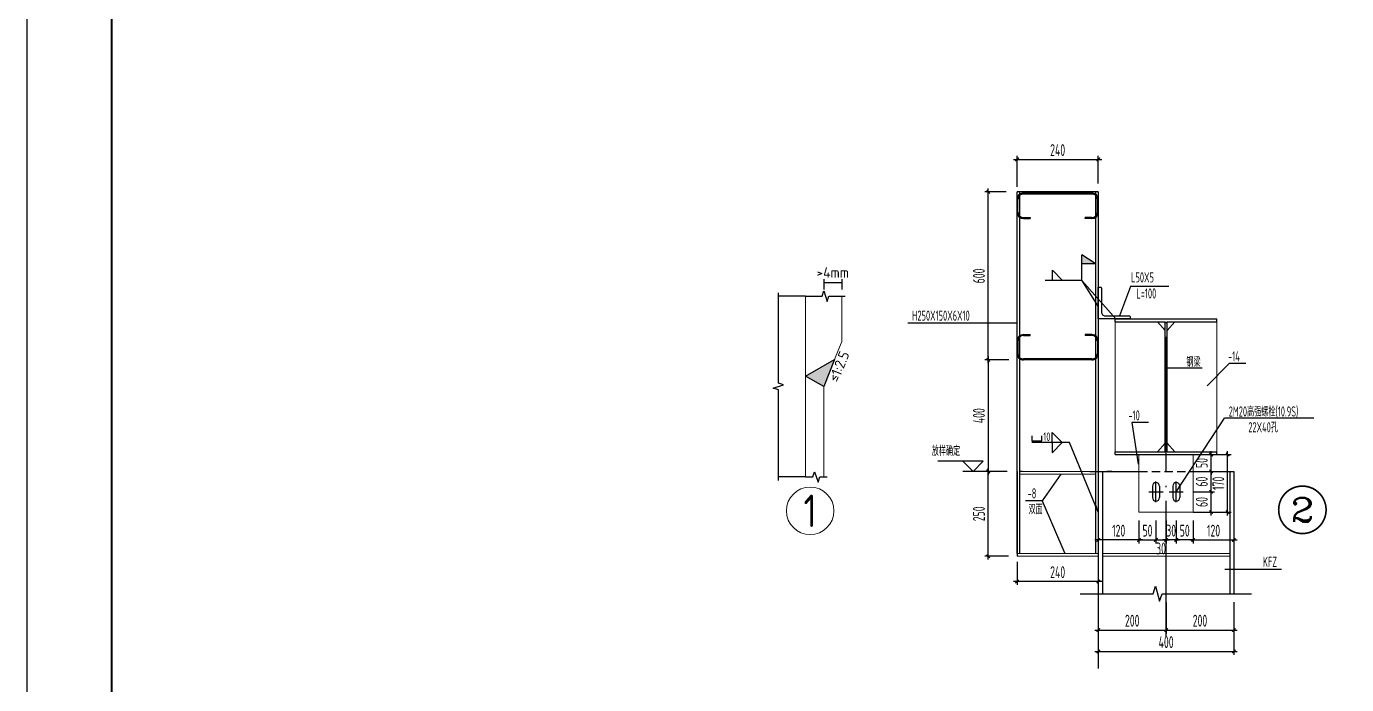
# Model space of a CAD drawing. Extents: x 447413 to 2975780, y -1432727 to 1301644.
# Drawn here: x 2617178 to 2656141, y -1034438 to -1015019 of the extents above; entities that cross this region are included whole.
import ezdxf
from ezdxf.enums import TextEntityAlignment as Align

# ---------------------------------------------------------------- set-up
doc = ezdxf.new("R2010")
doc.units = 0
doc.header["$LTSCALE"] = 1000
doc.header["$MEASUREMENT"] = 0
doc.linetypes.add('DASHED2', pattern=[0.375, 0.25, -0.125])
doc.linetypes.add('DOTE', pattern=[2.42, 2, -0.2, 0.02, -0.2])
for name, color, linetype in [('10', 7, 'Continuous'), ('ADIME', 3, 'Continuous'), ('AXIS_DIM', 3, 'Continuous'), ('BOLT', 253, 'Continuous'), ('COLU', 2, 'Continuous'), ('DIM', 3, 'Continuous'), ('DOTE', 1, 'Continuous'), ('PUB_TEXT', 7, 'Continuous'), ('STXT_HF', 7, 'Continuous'), ('STXT_HF_TEXT', 7, 'Continuous'), ('TEXT', 6, 'Continuous'), ('THIN', 7, 'Continuous'), ('tl-文字', 7, 'Continuous'), ('图框', 253, 'Continuous'), ('墙檩', 4, 'Continuous'), ('墙线__粗线', 7, 'Continuous'), ('梁', 4, 'Continuous'), ('螺栓', 15, 'Continuous'), ('钢架', 2, 'Continuous')]:
    doc.layers.add(name, color=color, linetype=linetype)
doc.layers.add('加劲肋', color=7, linetype='Continuous', lineweight=18)
doc.styles.add('COMP', font='complex', dxfattribs={"bigfont": 'hztxt'})
doc.styles.add('PkpmHz', font='Pkpmeng', dxfattribs={"width": 0.6, "bigfont": 'hztxt'})
doc.styles.get("Standard").update_dxf_attribs({"font": 'tssdeng.shx', "bigfont": 'hztxt.shx'})
doc.styles.add('TSSD_Dimension', font='sysz.shx', dxfattribs={"width": 0.7, "bigfont": 'syfs.shx'})
doc.styles.add('TSSD_Label', font='Tssdeng.shx', dxfattribs={"width": 0.7, "bigfont": 'hztxt.shx'})
doc.dimstyles.new('TSSD_100_100$0', dxfattribs={"dimtxt": 350, "dimasz": 100, "dimexe": 100, "dimexo": 100, "dimgap": 100, "dimtad": 1, "dimdec": 0, "dimzin": 0, "dimdsep": 46, "dimtxsty": 'TSSD_Dimension', "dimblk": 'ARCHTICK', "dimcen": 0, "dimdle": 100, "dimclrt": 7, "dimadec": 0, "dimazin": 0, "dimtfac": 1, "dimtdec": 0, "dimtix": 1, "dimtmove": 2, "dimatfit": 3, "dimldrblk": '_tsdbk', "dimfxl": 0, "dimtolj": 1, "dimtzin": 0, "dimarcsym": 0})
doc.dimstyles.new('TSSD_10_100', dxfattribs={"dimtxt": 350, "dimasz": 100, "dimexe": 100, "dimexo": 250, "dimgap": 100, "dimtad": 1, "dimdec": 0, "dimlfac": 0.1, "dimzin": 0, "dimdsep": 46, "dimtxsty": 'TSSD_Dimension', "dimblk": 'ARCHTICK', "dimblk1": 'ARCHTICK', "dimblk2": 'ARCHTICK', "dimcen": 0, "dimdle": 100, "dimclrt": 7, "dimadec": 0, "dimazin": 0, "dimtfac": 1, "dimtdec": 0, "dimtix": 1, "dimtmove": 2, "dimatfit": 3, "dimfxl": 0, "dimtolj": 1, "dimtzin": 0, "dimarcsym": 0})
doc.dimstyles.new('TSSD_LEADER_STYLE_200.0', dxfattribs={"dimtxt": 0.18, "dimasz": 200, "dimexe": 0.18, "dimexo": 0.0625, "dimgap": 0.09, "dimtad": 0, "dimtih": 1, "dimtoh": 1, "dimdec": 4, "dimzin": 0, "dimdsep": 46, "dimtxsty": 'Standard', "dimcen": 0.09, "dimadec": 0, "dimazin": 0, "dimtfac": 1, "dimtdec": 4, "dimtofl": 0, "dimtmove": 0, "dimatfit": 3, "dimfxl": 0, "dimtolj": 1, "dimtzin": 0, "dimarcsym": 0})

# ---------------------------------------------------------------- blocks, each defined once
blk = doc.blocks.new('A$C6B0021A6')
at = {"layer": '图框', "color": 2, "const_width": 40, "elevation": -84000}
blk.add_lwpolyline([(20, 84120), (118920, 84120), (118920, 20), (20, 20)], close=True, dxfattribs=at)
at = {"layer": '图框', "color": 153, "const_width": 58, "elevation": -84000}
blk.add_lwpolyline([(111420, 1020), (2520, 1020), (2520, 83120), (111420, 83120)], close=True, dxfattribs=at)
blk = doc.blocks.new('_ArchTick')
at = {"color": 0, "linetype": 'ByBlock', "const_width": 0.4}
blk.add_lwpolyline([(-0.5, -0.5), (0.5, 0.5)], dxfattribs=at)
blk = doc.blocks.new('*D925')
at = {"layer": 'Defpoints', "color": 0, "transparency": 16777216}
for p in [(2650814, -1031769), (2652814, -1031757), (2652814, -1032828)]:
    blk.add_point(p, dxfattribs=at)
at = {"layer": 'DIM', "color": 0, "lineweight": -2, "transparency": 16777216}
for p, q in [((2650814, -1032019), (2650814, -1032928)), ((2652814, -1032007), (2652814, -1032928)), ((2650714, -1032828), (2652914, -1032828))]:
    blk.add_line(p, q, dxfattribs=at)
at = {"layer": 'DIM', "color": 0, "lineweight": -2, "transparency": 16777216, "xscale": 100, "yscale": 100, "zscale": 100, "rotation": 180}
blk.add_blockref('_ArchTick', (2650814, -1032828), dxfattribs=at)
at = {"layer": 'DIM', "color": 0, "lineweight": -2, "transparency": 16777216, "xscale": 100, "yscale": 100, "zscale": 100}
blk.add_blockref('_ArchTick', (2652814, -1032828), dxfattribs=at)
at = {"layer": 'DIM', "color": 7, "transparency": 16777216, "insert": (2651814, -1032553), "char_height": 350, "attachment_point": 5, "style": 'TSSD_Dimension'}
blk.add_mtext('\\A1;200', dxfattribs=at)
blk = doc.blocks.new('*D926')
at = {"layer": 'Defpoints', "color": 0, "transparency": 16777216}
for p in [(2651514, -1028750), (2652143, -1028750), (2651514, -1029350)]:
    blk.add_point(p, dxfattribs=at)
at = {"layer": 'DIM', "color": 0, "lineweight": -2, "transparency": 16777216}
for p, q in [((2651614, -1028750), (2652243, -1028750)), ((2652143, -1029450), (2652143, -1028650)), ((2651614, -1029350), (2652243, -1029350))]:
    blk.add_line(p, q, dxfattribs=at)
at = {"layer": 'DIM', "color": 0, "lineweight": -2, "transparency": 16777216, "xscale": 100, "yscale": 100, "zscale": 100}
for p, rotation in [((2652143, -1028750), 90), ((2652143, -1029350), 270)]:
    blk.add_blockref('_ArchTick', p, dxfattribs=dict(at, rotation=rotation))
at = {"layer": 'DIM', "color": 7, "transparency": 16777216, "insert": (2651868, -1029050), "char_height": 350, "attachment_point": 5, "rotation": 90, "style": 'TSSD_Dimension'}
blk.add_mtext('\\A1;60', dxfattribs=at)
blk = doc.blocks.new('_tsdbk')
blk.add_line((-1, 0), (0, 0))
at = {"const_width": 0.5}
blk.add_lwpolyline([(-0.7, -0.7), (0.7, 0.7)], dxfattribs=at)
blk = doc.blocks.new('*D927')
at = {"layer": 'Defpoints', "color": 0, "transparency": 16777216}
for p in [(2651514, -1028150), (2652143, -1028150), (2651514, -1028750)]:
    blk.add_point(p, dxfattribs=at)
at = {"layer": 'DIM', "color": 0, "lineweight": -2, "transparency": 16777216}
for p, q in [((2651614, -1028150), (2652243, -1028150)), ((2652143, -1028850), (2652143, -1028050)), ((2651614, -1028750), (2652243, -1028750))]:
    blk.add_line(p, q, dxfattribs=at)
at = {"layer": 'DIM', "color": 0, "lineweight": -2, "transparency": 16777216, "xscale": 100, "yscale": 100, "zscale": 100}
for p, rotation in [((2652143, -1028150), 90), ((2652143, -1028750), 270)]:
    blk.add_blockref('_ArchTick', p, dxfattribs=dict(at, rotation=rotation))
at = {"layer": 'DIM', "color": 7, "transparency": 16777216, "insert": (2651868, -1028450), "char_height": 350, "attachment_point": 5, "rotation": 90, "style": 'TSSD_Dimension'}
blk.add_mtext('\\A1;60', dxfattribs=at)
blk = doc.blocks.new('*D928')
at = {"layer": 'Defpoints', "color": 0, "transparency": 16777216}
for p in [(2651514, -1027650), (2652143, -1027650), (2651514, -1028150)]:
    blk.add_point(p, dxfattribs=at)
at = {"layer": 'DIM', "color": 0, "lineweight": -2, "transparency": 16777216}
for p, q in [((2651614, -1027650), (2652243, -1027650)), ((2652143, -1027650), (2652143, -1027550)), ((2652143, -1028150), (2652143, -1027650)), ((2651614, -1028150), (2652243, -1028150)), ((2652143, -1028150), (2652143, -1028250))]:
    blk.add_line(p, q, dxfattribs=at)
at = {"layer": 'DIM', "color": 0, "lineweight": -2, "transparency": 16777216, "xscale": 100, "yscale": 100, "zscale": 100}
for p, rotation in [((2652143, -1027650), 270), ((2652143, -1028150), 90)]:
    blk.add_blockref('_ArchTick', p, dxfattribs=dict(at, rotation=rotation))
at = {"layer": 'DIM', "color": 7, "transparency": 16777216, "insert": (2651868, -1027900), "char_height": 350, "attachment_point": 5, "rotation": 90, "style": 'TSSD_Dimension'}
blk.add_mtext('\\A1;50', dxfattribs=at)
blk = doc.blocks.new('*D929')
at = {"layer": 'Defpoints', "color": 0, "transparency": 16777216}
for p in [(2651514, -1027650), (2652630, -1027650), (2651514, -1029350)]:
    blk.add_point(p, dxfattribs=at)
at = {"layer": 'DIM', "color": 0, "lineweight": -2, "transparency": 16777216}
for p, q in [((2651614, -1027650), (2652730, -1027650)), ((2652630, -1029450), (2652630, -1027550)), ((2651614, -1029350), (2652730, -1029350))]:
    blk.add_line(p, q, dxfattribs=at)
at = {"layer": 'DIM', "color": 0, "lineweight": -2, "transparency": 16777216, "xscale": 100, "yscale": 100, "zscale": 100}
for p, rotation in [((2652630, -1027650), 90), ((2652630, -1029350), 270)]:
    blk.add_blockref('_ArchTick', p, dxfattribs=dict(at, rotation=rotation))
at = {"layer": 'DIM', "color": 7, "transparency": 16777216, "insert": (2652355, -1028500), "char_height": 350, "attachment_point": 5, "rotation": 90, "style": 'TSSD_Dimension'}
blk.add_mtext('\\A1;170', dxfattribs=at)
blk = doc.blocks.new('*D930')
at = {"layer": 'Defpoints', "color": 0, "transparency": 16777216}
for p in [(2648814, -1031757), (2650814, -1031769), (2650814, -1032828)]:
    blk.add_point(p, dxfattribs=at)
at = {"layer": 'DIM', "color": 0, "lineweight": -2, "transparency": 16777216}
for p, q in [((2648814, -1032007), (2648814, -1032928)), ((2650814, -1032019), (2650814, -1032928)), ((2648714, -1032828), (2650914, -1032828))]:
    blk.add_line(p, q, dxfattribs=at)
at = {"layer": 'DIM', "color": 0, "lineweight": -2, "transparency": 16777216, "xscale": 100, "yscale": 100, "zscale": 100, "rotation": 180}
blk.add_blockref('_ArchTick', (2648814, -1032828), dxfattribs=at)
at = {"layer": 'DIM', "color": 0, "lineweight": -2, "transparency": 16777216, "xscale": 100, "yscale": 100, "zscale": 100}
blk.add_blockref('_ArchTick', (2650814, -1032828), dxfattribs=at)
at = {"layer": 'DIM', "color": 7, "transparency": 16777216, "insert": (2649814, -1032553), "char_height": 350, "attachment_point": 5, "style": 'TSSD_Dimension'}
blk.add_mtext('\\A1;200', dxfattribs=at)
blk = doc.blocks.new('*D931')
at = {"layer": 'Defpoints', "color": 0, "transparency": 16777216}
for p in [(2648814, -1031757), (2652814, -1031757), (2652814, -1033460)]:
    blk.add_point(p, dxfattribs=at)
at = {"layer": 'DIM', "color": 0, "lineweight": -2, "transparency": 16777216}
for p, q in [((2648814, -1032007), (2648814, -1033560)), ((2652814, -1032007), (2652814, -1033560)), ((2648714, -1033460), (2652914, -1033460))]:
    blk.add_line(p, q, dxfattribs=at)
at = {"layer": 'DIM', "color": 0, "lineweight": -2, "transparency": 16777216, "xscale": 100, "yscale": 100, "zscale": 100, "rotation": 180}
blk.add_blockref('_ArchTick', (2648814, -1033460), dxfattribs=at)
at = {"layer": 'DIM', "color": 0, "lineweight": -2, "transparency": 16777216, "xscale": 100, "yscale": 100, "zscale": 100}
blk.add_blockref('_ArchTick', (2652814, -1033460), dxfattribs=at)
at = {"layer": 'DIM', "color": 7, "transparency": 16777216, "insert": (2650814, -1033185), "char_height": 350, "attachment_point": 5, "style": 'TSSD_Dimension'}
blk.add_mtext('\\A1;400', dxfattribs=at)
blk = doc.blocks.new('*D932')
at = {"layer": 'Defpoints', "color": 0, "transparency": 16777216}
for p in [(2650014, -1029350), (2648814, -1029400), (2648814, -1030171)]:
    blk.add_point(p, dxfattribs=at)
at = {"layer": 'DIM', "color": 0, "lineweight": -2, "transparency": 16777216}
for p, q in [((2648814, -1029650), (2648814, -1030271)), ((2650014, -1029600), (2650014, -1030271)), ((2650114, -1030171), (2648714, -1030171))]:
    blk.add_line(p, q, dxfattribs=at)
at = {"layer": 'DIM', "color": 0, "lineweight": -2, "transparency": 16777216, "xscale": 100, "yscale": 100, "zscale": 100, "rotation": 180}
blk.add_blockref('_ArchTick', (2648814, -1030171), dxfattribs=at)
at = {"layer": 'DIM', "color": 0, "lineweight": -2, "transparency": 16777216, "xscale": 100, "yscale": 100, "zscale": 100}
blk.add_blockref('_ArchTick', (2650014, -1030171), dxfattribs=at)
at = {"layer": 'DIM', "color": 7, "transparency": 16777216, "insert": (2649414, -1029896), "char_height": 350, "attachment_point": 5, "style": 'TSSD_Dimension'}
blk.add_mtext('\\A1;120', dxfattribs=at)
blk = doc.blocks.new('*D933')
at = {"layer": 'Defpoints', "color": 0, "transparency": 16777216}
for p in [(2650014, -1029350), (2650514, -1029350), (2650514, -1030171)]:
    blk.add_point(p, dxfattribs=at)
at = {"layer": 'DIM', "color": 0, "lineweight": -2, "transparency": 16777216}
for p, q in [((2650014, -1029600), (2650014, -1030271)), ((2650514, -1029600), (2650514, -1030271)), ((2650014, -1030171), (2649914, -1030171)), ((2650014, -1030171), (2650514, -1030171)), ((2650514, -1030171), (2650614, -1030171))]:
    blk.add_line(p, q, dxfattribs=at)
at = {"layer": 'DIM', "color": 0, "lineweight": -2, "transparency": 16777216, "xscale": 100, "yscale": 100, "zscale": 100}
blk.add_blockref('_ArchTick', (2650014, -1030171), dxfattribs=at)
at = {"layer": 'DIM', "color": 0, "lineweight": -2, "transparency": 16777216, "xscale": 100, "yscale": 100, "zscale": 100, "rotation": 180}
blk.add_blockref('_ArchTick', (2650514, -1030171), dxfattribs=at)
at = {"layer": 'DIM', "color": 7, "transparency": 16777216, "insert": (2650264, -1029896), "char_height": 350, "attachment_point": 5, "style": 'TSSD_Dimension'}
blk.add_mtext('\\A1;50', dxfattribs=at)
blk = doc.blocks.new('*D934')
at = {"layer": 'Defpoints', "color": 0, "transparency": 16777216}
for p in [(2650514, -1029350), (2650814, -1029350), (2650814, -1030171)]:
    blk.add_point(p, dxfattribs=at)
at = {"layer": 'DIM', "color": 0, "lineweight": -2, "transparency": 16777216}
for p, q in [((2650514, -1029600), (2650514, -1030271)), ((2650814, -1029600), (2650814, -1030271)), ((2650414, -1030171), (2650914, -1030171))]:
    blk.add_line(p, q, dxfattribs=at)
at = {"layer": 'DIM', "color": 0, "lineweight": -2, "transparency": 16777216, "xscale": 100, "yscale": 100, "zscale": 100, "rotation": 180}
blk.add_blockref('_ArchTick', (2650514, -1030171), dxfattribs=at)
at = {"layer": 'DIM', "color": 0, "lineweight": -2, "transparency": 16777216, "xscale": 100, "yscale": 100, "zscale": 100}
blk.add_blockref('_ArchTick', (2650814, -1030171), dxfattribs=at)
at = {"layer": 'DIM', "color": 7, "transparency": 16777216, "insert": (2650664, -1030421), "char_height": 350, "attachment_point": 5, "style": 'TSSD_Dimension'}
blk.add_mtext('\\A1;30', dxfattribs=at)
blk = doc.blocks.new('*D935')
at = {"layer": 'Defpoints', "color": 0, "transparency": 16777216}
for p in [(2651614, -1029350), (2652814, -1029350), (2652814, -1030171)]:
    blk.add_point(p, dxfattribs=at)
at = {"layer": 'DIM', "color": 0, "lineweight": -2, "transparency": 16777216}
for p, q in [((2651614, -1029600), (2651614, -1030271)), ((2652814, -1029600), (2652814, -1030271)), ((2651514, -1030171), (2652914, -1030171))]:
    blk.add_line(p, q, dxfattribs=at)
at = {"layer": 'DIM', "color": 0, "lineweight": -2, "transparency": 16777216, "xscale": 100, "yscale": 100, "zscale": 100, "rotation": 180}
blk.add_blockref('_ArchTick', (2651614, -1030171), dxfattribs=at)
at = {"layer": 'DIM', "color": 0, "lineweight": -2, "transparency": 16777216, "xscale": 100, "yscale": 100, "zscale": 100}
blk.add_blockref('_ArchTick', (2652814, -1030171), dxfattribs=at)
at = {"layer": 'DIM', "color": 7, "transparency": 16777216, "insert": (2652214, -1029896), "char_height": 350, "attachment_point": 5, "style": 'TSSD_Dimension'}
blk.add_mtext('\\A1;120', dxfattribs=at)
blk = doc.blocks.new('*D936')
at = {"layer": 'Defpoints', "color": 0, "transparency": 16777216}
for p in [(2651114, -1029350), (2651614, -1029350), (2651114, -1030171)]:
    blk.add_point(p, dxfattribs=at)
at = {"layer": 'DIM', "color": 0, "lineweight": -2, "transparency": 16777216}
for p, q in [((2651114, -1029600), (2651114, -1030271)), ((2651614, -1029600), (2651614, -1030271)), ((2651114, -1030171), (2651014, -1030171)), ((2651614, -1030171), (2651114, -1030171)), ((2651614, -1030171), (2651714, -1030171))]:
    blk.add_line(p, q, dxfattribs=at)
at = {"layer": 'DIM', "color": 0, "lineweight": -2, "transparency": 16777216, "xscale": 100, "yscale": 100, "zscale": 100}
blk.add_blockref('_ArchTick', (2651114, -1030171), dxfattribs=at)
at = {"layer": 'DIM', "color": 0, "lineweight": -2, "transparency": 16777216, "xscale": 100, "yscale": 100, "zscale": 100, "rotation": 180}
blk.add_blockref('_ArchTick', (2651614, -1030171), dxfattribs=at)
at = {"layer": 'DIM', "color": 7, "transparency": 16777216, "insert": (2651364, -1029896), "char_height": 350, "attachment_point": 5, "style": 'TSSD_Dimension'}
blk.add_mtext('\\A1;50', dxfattribs=at)
blk = doc.blocks.new('*D937')
at = {"layer": 'Defpoints', "color": 0, "transparency": 16777216}
for p in [(2650814, -1029350), (2651114, -1029350), (2650814, -1030171)]:
    blk.add_point(p, dxfattribs=at)
at = {"layer": 'DIM', "color": 0, "lineweight": -2, "transparency": 16777216}
for p, q in [((2650814, -1029600), (2650814, -1030271)), ((2651114, -1029600), (2651114, -1030271)), ((2650814, -1030171), (2650714, -1030171)), ((2651114, -1030171), (2650814, -1030171)), ((2651114, -1030171), (2651214, -1030171))]:
    blk.add_line(p, q, dxfattribs=at)
at = {"layer": 'DIM', "color": 0, "lineweight": -2, "transparency": 16777216, "xscale": 100, "yscale": 100, "zscale": 100}
blk.add_blockref('_ArchTick', (2650814, -1030171), dxfattribs=at)
at = {"layer": 'DIM', "color": 0, "lineweight": -2, "transparency": 16777216, "xscale": 100, "yscale": 100, "zscale": 100, "rotation": 180}
blk.add_blockref('_ArchTick', (2651114, -1030171), dxfattribs=at)
at = {"layer": 'DIM', "color": 7, "transparency": 16777216, "insert": (2650964, -1029896), "char_height": 350, "attachment_point": 5, "style": 'TSSD_Dimension'}
blk.add_mtext('\\A1;30', dxfattribs=at)
blk = doc.blocks.new('*D938')
at = {"layer": 'Defpoints', "color": 0, "transparency": 16777216}
for p in [(2646414, -1030570), (2648814, -1030570), (2646414, -1031397)]:
    blk.add_point(p, dxfattribs=at)
at = {"layer": 'DIM', "color": 0, "lineweight": -2, "transparency": 16777216}
for p, q in [((2646414, -1030820), (2646414, -1031497)), ((2648814, -1030820), (2648814, -1031497)), ((2648914, -1031397), (2646314, -1031397))]:
    blk.add_line(p, q, dxfattribs=at)
at = {"layer": 'DIM', "color": 0, "lineweight": -2, "transparency": 16777216, "xscale": 100, "yscale": 100, "zscale": 100, "rotation": 180}
blk.add_blockref('_ArchTick', (2646414, -1031397), dxfattribs=at)
at = {"layer": 'DIM', "color": 0, "lineweight": -2, "transparency": 16777216, "xscale": 100, "yscale": 100, "zscale": 100}
blk.add_blockref('_ArchTick', (2648814, -1031397), dxfattribs=at)
at = {"layer": 'DIM', "color": 7, "transparency": 16777216, "insert": (2647614, -1031122), "char_height": 350, "attachment_point": 5, "style": 'TSSD_Dimension'}
blk.add_mtext('\\A1;240', dxfattribs=at)
blk = doc.blocks.new('*D939')
at = {"layer": 'Defpoints', "color": 0, "transparency": 16777216}
for p in [(2648814, -1018942), (2646414, -1020002), (2648814, -1019902)]:
    blk.add_point(p, dxfattribs=at)
at = {"layer": 'DIM', "color": 0, "lineweight": -2, "transparency": 16777216}
for p, q in [((2646414, -1019752), (2646414, -1018842)), ((2648814, -1019652), (2648814, -1018842)), ((2646314, -1018942), (2648914, -1018942))]:
    blk.add_line(p, q, dxfattribs=at)
at = {"layer": 'DIM', "color": 0, "lineweight": -2, "transparency": 16777216, "xscale": 100, "yscale": 100, "zscale": 100, "rotation": 180}
blk.add_blockref('_ArchTick', (2646414, -1018942), dxfattribs=at)
at = {"layer": 'DIM', "color": 0, "lineweight": -2, "transparency": 16777216, "xscale": 100, "yscale": 100, "zscale": 100}
blk.add_blockref('_ArchTick', (2648814, -1018942), dxfattribs=at)
at = {"layer": 'DIM', "color": 7, "transparency": 16777216, "insert": (2647614, -1018667), "char_height": 350, "attachment_point": 5, "style": 'TSSD_Dimension'}
blk.add_mtext('\\A1;240', dxfattribs=at)
blk = doc.blocks.new('_WELD004')
at = {"color": 0, "linetype": 'ByBlock'}
for p, q in [((0, 1), (1, 0)), ((0, 0), (0, 1))]:
    blk.add_line(p, q, dxfattribs=at)
blk = doc.blocks.new('_WELD0013')
at = {"color": 0, "linetype": 'ByBlock'}
for p, q in [((0.5, 1), (0, 1)), ((0, 0), (0.5, 0)), ((0.5, 0), (0.5, 1))]:
    blk.add_line(p, q, dxfattribs=at)
blk = doc.blocks.new('*D940')
at = {"layer": 'Defpoints', "color": 0, "transparency": 16777216}
for p in [(2645565, -1028150), (2646373, -1028150), (2646414, -1030650)]:
    blk.add_point(p, dxfattribs=at)
at = {"layer": 'DIM', "color": 0, "lineweight": -2, "transparency": 16777216}
for p, q in [((2646123, -1028150), (2645465, -1028150)), ((2645565, -1030750), (2645565, -1028050)), ((2646164, -1030650), (2645465, -1030650))]:
    blk.add_line(p, q, dxfattribs=at)
at = {"layer": 'DIM', "color": 0, "lineweight": -2, "transparency": 16777216, "xscale": 100, "yscale": 100, "zscale": 100}
for p, rotation in [((2645565, -1028150), 90), ((2645565, -1030650), 270)]:
    blk.add_blockref('_ArchTick', p, dxfattribs=dict(at, rotation=rotation))
at = {"layer": 'DIM', "color": 7, "transparency": 16777216, "insert": (2645290, -1029400), "char_height": 350, "attachment_point": 5, "rotation": 90, "style": 'TSSD_Dimension'}
blk.add_mtext('\\A1;250', dxfattribs=at)
blk = doc.blocks.new('_WELD001')
at = {"linetype": 'ByBlock'}
h = blk.add_hatch(color=0, dxfattribs=at)
h.paths.add_polyline_path([(0.8, 1), (0, 1.5), (0, 1)])
edge = h.paths.add_edge_path()
edge.add_line((0, 0), (0, 1.5))
at = {"color": 0, "linetype": 'ByBlock'}
for p, q in [((0, 0), (0, 1.5)), ((0.8, 1), (0, 1.5)), ((0, 1), (0.8, 1))]:
    blk.add_line(p, q, dxfattribs=at)
blk = doc.blocks.new('*D941')
at = {"layer": 'Defpoints', "color": 0, "transparency": 16777216}
for p in [(2646427, -1024859), (2645565, -1028150), (2646373, -1028150)]:
    blk.add_point(p, dxfattribs=at)
at = {"layer": 'DIM', "color": 0, "lineweight": -2, "transparency": 16777216}
for p, q in [((2646177, -1024859), (2645465, -1024859)), ((2645565, -1024759), (2645565, -1028250)), ((2646123, -1028150), (2645465, -1028150))]:
    blk.add_line(p, q, dxfattribs=at)
at = {"layer": 'DIM', "color": 0, "lineweight": -2, "transparency": 16777216, "xscale": 100, "yscale": 100, "zscale": 100}
for p, rotation in [((2645565, -1024859), 90), ((2645565, -1028150), 270)]:
    blk.add_blockref('_ArchTick', p, dxfattribs=dict(at, rotation=rotation))
at = {"layer": 'DIM', "color": 7, "transparency": 16777216, "insert": (2645290, -1026505), "char_height": 350, "attachment_point": 5, "rotation": 90, "style": 'TSSD_Dimension'}
blk.add_mtext('\\A1;400', dxfattribs=at)
blk = doc.blocks.new('*D942')
at = {"layer": 'Defpoints', "color": 0, "transparency": 16777216}
for p in [(2645565, -1019902), (2646346, -1019902), (2646427, -1024859)]:
    blk.add_point(p, dxfattribs=at)
at = {"layer": 'DIM', "color": 0, "lineweight": -2, "transparency": 16777216}
for p, q in [((2646096, -1019902), (2645465, -1019902)), ((2645565, -1024959), (2645565, -1019802)), ((2646177, -1024859), (2645465, -1024859))]:
    blk.add_line(p, q, dxfattribs=at)
at = {"layer": 'DIM', "color": 0, "lineweight": -2, "transparency": 16777216, "xscale": 100, "yscale": 100, "zscale": 100}
for p, rotation in [((2645565, -1019902), 90), ((2645565, -1024859), 270)]:
    blk.add_blockref('_ArchTick', p, dxfattribs=dict(at, rotation=rotation))
at = {"layer": 'DIM', "color": 7, "transparency": 16777216, "insert": (2645290, -1022381), "char_height": 350, "attachment_point": 5, "rotation": 90, "style": 'TSSD_Dimension'}
blk.add_mtext('\\A1;600', dxfattribs=at)
blk = doc.blocks.new('_INDEX1')
at = {"const_width": 0.035}
blk.add_lwpolyline([(-0.5, 0, 1), (0.5, 0, 1)], format="xyb", close=True, dxfattribs=at)
at = {"style": 'COMP', "width": 2.333333}
blk.add_attdef('1', text='', height=0.5, dxfattribs=at).set_placement((-0.25, -0.25), (0.25, -0.25), align=Align.FIT)

msp = doc.modelspace()

# ---------------------------------------------------------------- hatches: boundary and pattern name
at = {"layer": '墙线__粗线'}
msp.add_hatch(color=9, dxfattribs=at).paths.add_polyline_path([(2640708.9, -1025645.4), (2640175.6, -1025337.5), (2641029.2, -1024844.6)])

# ---------------------------------------------------------------- linework, layer by layer
at = {"color": 3}
for p, q in [((2646414, -1023770.7, 126000), (2643195.3, -1023770.7, 126000)), ((2647703.3, -1028230.4, 126000), (2647159.3, -1029017.7, 126000)), ((2647159.3, -1029017.7, 126000), (2646665, -1029017.7, 126000)), ((2647159.3, -1029017.7, 126000), (2647825.3, -1030570.4, 126000))]:
    msp.add_line(p, q, dxfattribs=at)
msp.add_line((2648814, -1031379.3, 126000), (2648814, -1033967.1, 126000))
at = {"layer": '10', "color": 7, "lineweight": 18}
msp.add_circle((2640308.9, -1029312, 126000), 700, dxfattribs=at)
at = {"layer": 'ADIME', "linetype": 'Continuous', "ltscale": 10}
for p, q in [((2649760.9, -1022689.3, 126000), (2649434.2, -1023560.4, 126000)), ((2650894.7, -1022689.3, 126000), (2649760.9, -1022689.3, 126000)), ((2650819.9, -1025094.4, 126000), (2651874.4, -1025094.4, 126000)), ((2651114, -1028750.4, 126000), (2652540.3, -1026580.4, 126000)), ((2655173.2, -1026580.4, 126000), (2652540.3, -1026580.4, 126000)), ((2652552.1, -1031030.5, 126000), (2654222.4, -1031030.5, 126000))]:
    msp.add_line(p, q, dxfattribs=at)
at = {"layer": 'AXIS_DIM'}
for p, q in [((2652670.6, -1024960.7, 126000), (2652029.9, -1025621, 126000)), ((2653170.6, -1024960.7, 126000), (2652670.6, -1024960.7, 126000)), ((2650298.2, -1026705.2, 126000), (2649798.2, -1026705.2, 126000)), ((2649798.2, -1026705.2, 126000), (2649990.9, -1027936.7, 126000))]:
    msp.add_line(p, q, dxfattribs=at)
at = {"layer": 'BOLT', "linetype": 'Continuous'}
for p, q in [((2650514, -1029058.9, 126000), (2650514, -1028441.9, 126000)), ((2651114, -1029058.9, 126000), (2651114, -1028441.9, 126000)), ((2650305.5, -1028750.4, 126000), (2650722.6, -1028750.4, 126000)), ((2650905.5, -1028750.4, 126000), (2651322.6, -1028750.4, 126000))]:
    msp.add_line(p, q, dxfattribs=at)
at = {"layer": 'COLU'}
for p, q in [((2646414, -1030570.4, 126000), (2646414, -1019902.1, 126000)), ((2648814, -1019902.1, 126000), (2646414, -1019902.1, 126000)), ((2646494, -1030570.4, 126000), (2646494, -1019902.1, 126000)), ((2648734, -1019902.1, 126000), (2648734, -1030570.4, 126000)), ((2648814, -1019902.1, 126000), (2648814, -1028150.4, 126000)), ((2646414, -1028150.4, 126000), (2646414, -1030650.4, 126000)), ((2649214, -1028150.4, 126000), (2649064, -1028150.4, 126000)), ((2648814, -1028230.4, 126000), (2648814, -1030570.4, 126000))]:
    msp.add_line(p, q, dxfattribs=at)
at = {"layer": 'COLU', "color": 6, "lineweight": -3, "ltscale": 1.5}
msp.add_lwpolyline([(2648814, -1023650.4), (2648814, -1022712.9), (2648874, -1022712.9, -0.4142136), (2648904, -1022742.9), (2648904, -1023440.4, 0.4142136), (2649024, -1023560.4), (2649721.5, -1023560.4, -0.4142136), (2649751.5, -1023590.4), (2649751.5, -1023650.4)], format="xyb", close=True, dxfattribs=at)
at = {"layer": 'DOTE', "linetype": 'DOTE', "ltscale": 2}
msp.add_line((2650814, -1033014.4, 126000), (2650814, -1023650.4, 126000), dxfattribs=at)
at = {"layer": 'STXT_HF'}
msp.add_line((2647965.2, -1027298.2, 126000), (2646849.9, -1027298.2, 126000), dxfattribs=at)
at = {"layer": 'THIN'}
for p, q in [((2644817.3, -1027850.4, 126000), (2644074.9, -1027850.4, 126000)), ((2645117.3, -1028150.4, 126000), (2644817.3, -1027850.4, 126000)), ((2645417.3, -1027850.4, 126000), (2644817.3, -1027850.4, 126000)), ((2645665.9, -1028150.4, 126000), (2644817.3, -1028150.4, 126000)), ((2645117.3, -1028150.4, 126000), (2645417.3, -1027850.4, 126000)), ((2646564, -1028150.4, 126000), (2646494, -1028150.4, 126000))]:
    msp.add_line(p, q, dxfattribs=at)
at = {"layer": 'THIN', "elevation": 126000}
msp.add_lwpolyline([(2648273, -1031757.1), (2650434, -1031757.1), (2650504, -1031537.1), (2650624, -1031977.1), (2650694, -1031757.1), (2653333, -1031757.1)], dxfattribs=at)
at = {"layer": 'tl-文字'}
for p, q in [((2648322.3, -1022512.2, 126000), (2647243.6, -1022512.2, 126000)), ((2648814, -1023277, 126000), (2648322.3, -1022510.6, 126000)), ((2648322.3, -1022512.2, 126000), (2649329.3, -1023650.4, 126000))]:
    msp.add_line(p, q, dxfattribs=at)
at = {"layer": '加劲肋'}
for p, q in [((2649314, -1023730.4, 126000), (2649314, -1027570.4, 126000)), ((2650784, -1023987.2, 126000), (2650557.1, -1023730.4, 126000)), ((2650844, -1023987.2, 126000), (2651071, -1023730.4, 126000)), ((2652314, -1023730.4, 126000), (2652314, -1027570.4, 126000)), ((2650784, -1027313.5, 126000), (2650557.1, -1027570.4, 126000)), ((2650844, -1027313.5, 126000), (2651071, -1027570.4, 126000)), ((2650014, -1027650.4, 126000), (2650014, -1029350.4, 126000)), ((2651614, -1027650.4, 126000), (2651614, -1029350.4, 126000)), ((2648734, -1028150.4, 126000), (2646494, -1028150.4, 126000)), ((2648734, -1028230.4, 126000), (2646494, -1028230.4, 126000)), ((2650014, -1029350.4, 126000), (2651614, -1029350.4, 126000)), ((2648814, -1030570.4, 126000), (2646414, -1030570.4, 126000)), ((2648814, -1030650.4, 126000), (2646414, -1030650.4, 126000)), ((2648934, -1030570.4, 126000), (2652694, -1030570.4, 126000)), ((2648934, -1030650.4, 126000), (2652694, -1030650.4, 126000))]:
    msp.add_line(p, q, dxfattribs=at)
at = {"layer": '墙檩'}
for p, q in [((2648621.3, -1019938.7, 126000), (2646606.8, -1019938.7, 126000)), ((2646799.6, -1020659.8, 126000), (2646799.6, -1020688.7, 126000)), ((2646799.6, -1024138.2, 126000), (2646799.6, -1024109.3, 126000)), ((2648621.3, -1024859.3, 126000), (2646606.8, -1024859.3, 126000))]:
    msp.add_line(p, q, dxfattribs=at)
at = {"layer": '墙檩', "lineweight": -3, "ltscale": 0.0005}
for p, q in [((2648621.3, -1019967.7, 126000), (2646606.8, -1019967.7, 126000)), ((2646443, -1020496, 126000), (2646443, -1020124.4, 126000)), ((2648785.1, -1020496, 126000), (2648785.1, -1020124.4, 126000)), ((2646606.8, -1020659.8, 126000), (2646799.6, -1020659.8, 126000)), ((2646606.8, -1020688.7, 126000), (2646799.6, -1020688.7, 126000)), ((2648428.5, -1020688.7, 126000), (2648428.5, -1020659.8, 126000)), ((2648621.3, -1020659.8, 126000), (2648428.5, -1020659.8, 126000)), ((2648621.3, -1020688.7, 126000), (2648428.5, -1020688.7, 126000)), ((2646443, -1024302.1, 126000), (2646443, -1024673.7, 126000)), ((2646606.8, -1024109.3, 126000), (2646799.6, -1024109.3, 126000)), ((2646606.8, -1024138.2, 126000), (2646799.6, -1024138.2, 126000)), ((2648428.5, -1024109.3, 126000), (2648428.5, -1024138.2, 126000)), ((2648621.3, -1024109.3, 126000), (2648428.5, -1024109.3, 126000)), ((2648621.3, -1024138.2, 126000), (2648428.5, -1024138.2, 126000)), ((2648785.1, -1024302.1, 126000), (2648785.1, -1024673.7, 126000)), ((2648621.3, -1024830.4, 126000), (2646606.8, -1024830.4, 126000))]:
    msp.add_line(p, q, dxfattribs=at)
at = {"layer": '墙檩', "ltscale": 1.5}
for p, q in [((2646414, -1020496, 126000), (2646414, -1020124.4, 126000)), ((2648814, -1020496, 126000), (2648814, -1020124.4, 126000)), ((2646414, -1024302.1, 126000), (2646414, -1024673.7, 126000)), ((2648814, -1024302.1, 126000), (2648814, -1024673.7, 126000))]:
    msp.add_line(p, q, dxfattribs=at)
at = {"layer": '墙檩', "lineweight": -3, "ltscale": 0.0005}
for centre, radius, start, end in [((2646600.9, -1020125.5, 126000), 186.8, 88.17196, 179.67552), ((2646600.9, -1020125.5, 126000), 157.9, 87.84428, 179.61503), ((2648627.2, -1020125.5, 126000), 186.8, 0.32448, 91.82804), ((2648627.2, -1020125.5, 126000), 157.9, 0.38497, 92.15572), ((2646606.8, -1020496, 126000), 192.8, 180, 270), ((2646606.8, -1020496, 126000), 163.9, 180, 270), ((2648621.3, -1020496, 126000), 163.9, 270, 0), ((2648621.3, -1020496, 126000), 192.8, 270, 0), ((2646606.8, -1024302.1, 126000), 192.8, 90, 180), ((2646606.8, -1024302.1, 126000), 163.9, 90, 180), ((2648621.3, -1024302.1, 126000), 192.8, 0, 90), ((2648621.3, -1024302.1, 126000), 163.9, 0, 90), ((2646600.9, -1024672.6, 126000), 186.8, 180.32448, 271.82804), ((2646600.9, -1024672.6, 126000), 157.9, 180.38497, 272.15572), ((2648627.2, -1024672.6, 126000), 157.9, 267.84428, 359.61503), ((2648627.2, -1024672.6, 126000), 186.8, 268.17196, 359.67552)]:
    msp.add_arc(centre, radius, start, end, dxfattribs=at)
at = {"layer": '墙线__粗线', "color": 9}
for p, q in [((2640708.9, -1022478.7, 126000), (2640708.9, -1022778.7, 126000)), ((2640708.9, -1022578.7, 126000), (2641242.2, -1022578.7, 126000)), ((2641242.2, -1022478.7, 126000), (2641242.2, -1022778.7, 126000)), ((2639371.3, -1025545.4, 126000), (2639375.6, -1022878.7, 126000)), ((2640175.6, -1022978.7, 126000), (2639375.6, -1022978.7, 126000)), ((2640175.6, -1022978.7, 126000), (2640658.9, -1022978.7, 126000)), ((2640658.9, -1022978.7, 126000), (2640708.9, -1022824.8, 126000)), ((2640708.9, -1022824.8, 126000), (2640808.7, -1023131.7, 126000)), ((2640808.7, -1023131.7, 126000), (2640858.9, -1022977.9, 126000)), ((2640858.9, -1022977.9, 126000), (2641342.2, -1022978.7, 126000)), ((2639221.7, -1025695.4, 126000), (2639525.1, -1025595.6, 126000)), ((2639375.6, -1025745.4, 126000), (2639221.7, -1025695.4, 126000)), ((2639525.1, -1025595.6, 126000), (2639371.3, -1025545.4, 126000)), ((2639375.6, -1028412, 126000), (2639375.6, -1025745.4, 126000)), ((2640392.2, -1028312, 126000), (2640442.2, -1028158.2, 126000)), ((2640442.2, -1028158.2, 126000), (2640542, -1028465.5, 126000)), ((2640175.6, -1028312, 126000), (2639375.6, -1028312, 126000)), ((2640175.6, -1028312, 126000), (2640392.2, -1028312, 126000)), ((2640542, -1028465.5, 126000), (2640592.2, -1028311.7, 126000)), ((2640592.2, -1028311.7, 126000), (2640808.9, -1028312, 126000))]:
    msp.add_line(p, q, dxfattribs=at)
at = {"layer": '墙线__粗线', "color": 2, "lineweight": 18}
for p, q in [((2640175.6, -1025337.5, 126000), (2640175.6, -1022978.7, 126000)), ((2641242.2, -1024312, 126000), (2641242.2, -1022978.7, 126000)), ((2641029.2, -1024844.6, 126000), (2641242.2, -1024312, 126000))]:
    msp.add_line(p, q, dxfattribs=at)
at = {"layer": '墙线__粗线', "color": 3, "lineweight": 18}
for p, q in [((2640175.6, -1028312, 126000), (2640175.6, -1025337.5, 126000)), ((2640708.9, -1028312, 126000), (2640708.9, -1025645.4, 126000))]:
    msp.add_line(p, q, dxfattribs=at)
at = {"layer": '墙线__粗线', "color": 9, "linetype": 'Continuous', "elevation": 126000}
msp.add_lwpolyline([(2640708.9, -1025645.4), (2640175.6, -1025337.5), (2641029.2, -1024844.6)], close=True, dxfattribs=at)
at = {"layer": '梁'}
for p, q in [((2649314, -1023650.4, 126000), (2652314, -1023650.4, 126000)), ((2649314, -1023730.4, 126000), (2649314, -1023650.4, 126000)), ((2649314, -1023730.4, 126000), (2650784, -1023730.4, 126000)), ((2650784, -1027570.4, 126000), (2650784, -1023730.4, 126000)), ((2650844, -1023730.4, 126000), (2652314, -1023730.4, 126000)), ((2650844, -1027570.4, 126000), (2650844, -1023730.4, 126000)), ((2650844, -1027570.4, 126000), (2650844, -1023730.4, 126000)), ((2652314, -1023730.4, 126000), (2652314, -1023650.4, 126000)), ((2649314, -1027570.4, 126000), (2650784, -1027570.4, 126000)), ((2649314, -1027650.4, 126000), (2649314, -1027570.4, 126000)), ((2649314, -1027650.4, 126000), (2652314, -1027650.4, 126000)), ((2650844, -1027570.4, 126000), (2652314, -1027570.4, 126000)), ((2652314, -1027650.4, 126000), (2652314, -1027570.4, 126000))]:
    msp.add_line(p, q, dxfattribs=at)
at = {"layer": '螺栓'}
for p, q in [((2650410.4, -1028581.2, 126000), (2650410.4, -1028919.5, 126000)), ((2650617.7, -1028581.2, 126000), (2650617.7, -1028919.5, 126000)), ((2651010.4, -1028581.2, 126000), (2651010.4, -1028919.5, 126000)), ((2651217.7, -1028581.2, 126000), (2651217.7, -1028919.5, 126000))]:
    msp.add_line(p, q, dxfattribs=at)
for centre, start, end in [((2650514, -1028581.2, 126000), 0, 180), ((2651114, -1028581.2, 126000), 0, 180), ((2650514, -1028919.5, 126000), 180, 0), ((2651114, -1028919.5, 126000), 180, 0)]:
    msp.add_arc(centre, 103.7, start, end, dxfattribs=at)
at = {"layer": '钢架', "color": 2}
for p, q in [((2648564, -1028150.4, 126000), (2649234, -1028150.4, 126000)), ((2648814, -1028150.4, 126000), (2648814, -1031757.1, 126000)), ((2648934, -1028150.4, 126000), (2648934, -1031757.1, 126000)), ((2649064, -1028150.4, 126000), (2650014, -1028150.4, 126000)), ((2651614, -1028150.4, 126000), (2652814, -1028150.4, 126000)), ((2652694, -1028150.4, 126000), (2652694, -1031757.1, 126000)), ((2652814, -1028150.4, 126000), (2652814, -1031757.1, 126000))]:
    msp.add_line(p, q, dxfattribs=at)
at = {"layer": '钢架', "color": 2, "linetype": 'DASHED2'}
msp.add_line((2650014, -1028150.4, 126000), (2651614, -1028150.4, 126000), dxfattribs=at)

# ---------------------------------------------------------------- block references
msp.add_blockref('A$C6B0021A6', (2617178.3, -1070402.1, 210000))
at = {"layer": 'PUB_TEXT'}
ref = msp.add_blockref('_INDEX1', (2654835.7, -1029281.5, 126000), dxfattribs=dict(at, xscale=1400, yscale=1400, zscale=0.6666666666666666))
ref.add_attrib('1', '2', dxfattribs={"layer": '0', "height": 700, "style": 'COMP', "width": 1.5}).set_placement((2654485.7, -1029631.5, 126000), (2655185.7, -1029631.5, 126000), align=Align.FIT)
at = {"layer": 'STXT_HF'}
for name, p, xscale, yscale, zscale in [('_WELD001', (2648322.3, -1022510.6, 126000), 500, 500, 500), ('_WELD004', (2647457.3, -1022512.2, 126000), 300, 300, 300), ('_WELD004', (2647449.9, -1027298.2, 126000), 300, 300, 300)]:
    msp.add_blockref(name, p, dxfattribs=dict(at, xscale=xscale, yscale=yscale, zscale=zscale))
for name, p, xscale, yscale, zscale, rotation in [('_WELD0013', (2646849.9, -1027098.2, 126000), 300, 300, 300, 270), ('_WELD004', (2647449.9, -1027298.2, 126000), -300.0000000000001, 300.0000000000001, 300.0000000000001, 180)]:
    msp.add_blockref(name, p, dxfattribs=dict(at, xscale=xscale, yscale=yscale, zscale=zscale, rotation=rotation))

# ---------------------------------------------------------------- texts
at = {"layer": '10', "color": 7, "lineweight": 25, "style": 'PkpmHz', "width": 0.85}
msp.add_text('1', height=960, dxfattribs=at).set_placement((2640308.9, -1029312, 126000), align=Align.MIDDLE_CENTER)
at = {"layer": 'STXT_HF_TEXT', "style": 'TSSD_Label', "width": 0.7}
msp.add_text('10', height=250, dxfattribs=at).set_placement((2647189.8, -1027248.2, 126000))
at = {"layer": 'TEXT', "style": 'TSSD_Dimension', "width": 0.7}
for s, p in [('L50X5', (2649781.3, -1022573.4, 126000)), ('L=100', (2649938.8, -1023047.5, 126000)), ('H250X150X6X10', (2643320, -1023702, 126000)), ('-14', (2652644.6, -1024902, 126000)), ('钢梁', (2651412.5, -1025067.3, 126000)), ('2M20高强螺栓(10.9S)', (2652662.1, -1026529.9, 126000)), ('-10', (2649703.3, -1026646.6, 126000)), ('22X40孔', (2653241.3, -1026994.5, 126000)), ('-8', (2646727.4, -1028945.8, 126000)), ('双面', (2646755.1, -1029411.6, 126000)), ('KFZ', (2653671.2, -1030966.4, 126000))]:
    msp.add_text(s, height=300, dxfattribs=at).set_placement(p)
msp.add_text('放样确定', height=300, dxfattribs=at).set_placement((2644737.2, -1027780.4, 126000), align=Align.BOTTOM_RIGHT)
at = {"layer": '墙线__粗线', "color": 9, "style": 'PkpmHz', "width": 0.98}
msp.add_text('>4mm', height=310, dxfattribs=at).set_placement((2640975.6, -1022278.7, 126000), align=Align.MIDDLE_CENTER)
msp.add_text('≤1:2.5', height=310, rotation=68.19859, dxfattribs=at).set_placement((2641161.2, -1025053, 126000), align=Align.MIDDLE_CENTER)

# ---------------------------------------------------------------- dimensions: what is measured, and where the dimension line sits
at = {"layer": 'DIM'}
for base, p1, p2, text, picture, middle in [((2648814, -1018941.9, 126000), (2646414, -1020002.1, 126000), (2648814, -1019902.1, 126000), '240', '*D939', (2647614, -1018666.9, 126000)), ((2650814, -1032827.9, 126000), (2648814, -1031757.1, 126000), (2650814, -1031768.5, 126000), '200', '*D930', (2649814, -1032552.9, 126000)), ((2652814, -1033460.1, 126000), (2648814, -1031757.1, 126000), (2652814, -1031757.1, 126000), '400', '*D931', (2650814, -1033185.1, 126000)), ((2652814, -1032827.9, 126000), (2650814, -1031768.5, 126000), (2652814, -1031757.1, 126000), '200', '*D925', (2651814, -1032552.9, 126000))]:
    dim = msp.add_linear_dim(base=base, p1=p1, p2=p2, text=text, dimstyle='TSSD_10_100', dxfattribs=at)
    dim.commit()
    dim.dimension.update_dxf_attribs({"geometry": picture, "text_midpoint": middle})
for base, p2, angle, text, picture, middle in [((2645565.4, -1019902.1, 126000), (2646345.6, -1019902.1, 126000), 90, '600', '*D942', (2645290.4, -1022380.7, 126000)), ((2645565.4, -1028150.4, 126000), (2646373, -1028150.4, 126000), 270, '400', '*D941', (2645290.4, -1026504.8, 126000))]:
    dim = msp.add_linear_dim(base=base, p1=(2646427, -1024859.3, 126000), p2=p2, angle=angle, text=text, dimstyle='TSSD_10_100', dxfattribs=at)
    dim.commit()
    dim.dimension.update_dxf_attribs({"geometry": picture, "text_midpoint": middle})
at = {"layer": 'DIM', "color": 3}
for base, p1, p2, angle, text, dimstyle, picture, middle in [((2652143.2, -1027650.4, 126000), (2651513.6, -1028150.4, 126000), (2651513.6, -1027650.4, 126000), 90, '50', 'TSSD_100_100$0', '*D928', (2651868.2, -1027900.4, 126000)), ((2652630, -1027650.4, 126000), (2651513.6, -1029350.4, 126000), (2651513.6, -1027650.4, 126000), 90, '170', 'TSSD_100_100$0', '*D929', (2652355, -1028500.4, 126000)), ((2652143.2, -1028150.4, 126000), (2651513.6, -1028750.4, 126000), (2651513.6, -1028150.4, 126000), 90, '60', 'TSSD_100_100$0', '*D927', (2651868.2, -1028450.4, 126000)), ((2652143.2, -1028750.4, 126000), (2651513.6, -1029350.4, 126000), (2651513.6, -1028750.4, 126000), 90, '60', 'TSSD_100_100$0', '*D926', (2651868.2, -1029050.4, 126000)), ((2652814, -1030170.8, 126000), (2651614, -1029350.4, 126000), (2652814, -1029350.4, 126000), 180, '120', 'TSSD_10_100', '*D935', (2652214, -1029895.8, 126000))]:
    dim = msp.add_linear_dim(base=base, p1=p1, p2=p2, angle=angle, text=text, dimstyle=dimstyle, dxfattribs=at)
    dim.commit()
    dim.dimension.update_dxf_attribs({"geometry": picture, "text_midpoint": middle})
at = {"layer": 'DIM'}
dim = msp.add_linear_dim(base=(2645565.4, -1028150.4, 126000), p1=(2646414, -1030650.4, 126000), p2=(2646373, -1028150.4, 126000), angle=90, dimstyle='TSSD_10_100', dxfattribs=at)
dim.commit()
dim.dimension.update_dxf_attribs({"geometry": '*D940', "text_midpoint": (2645290.4, -1029400.4, 126000)})
at = {"layer": 'DIM', "color": 3}
for base, p1, p2, text, picture, middle in [((2648814, -1030170.8, 126000), (2650014, -1029350.4, 126000), (2648814, -1029400.4, 126000), '120', '*D932', (2649414, -1029895.8, 126000)), ((2646414, -1031397.3, 126000), (2648814, -1030570.4, 126000), (2646414, -1030570.4, 126000), '240', '*D938', (2647614, -1031122.3, 126000))]:
    dim = msp.add_linear_dim(base=base, p1=p1, p2=p2, text=text, dimstyle='TSSD_10_100', dxfattribs=at)
    dim.commit()
    dim.dimension.update_dxf_attribs({"geometry": picture, "text_midpoint": middle})
dim = msp.add_linear_dim(base=(2650514, -1030170.8, 126000), p1=(2650014, -1029350.4, 126000), p2=(2650514, -1029350.4, 126000), dimstyle='TSSD_10_100', dxfattribs=at)
dim.commit()
dim.dimension.update_dxf_attribs({"geometry": '*D933', "text_midpoint": (2650264, -1029895.8, 126000)})
dim = msp.add_linear_dim(base=(2650814, -1030170.8, 126000), p1=(2650514, -1029350.4, 126000), p2=(2650814, -1029350.4, 126000), dimstyle='TSSD_10_100', dxfattribs=at)
dim.commit()
dim.dimension.update_dxf_attribs({"geometry": '*D934', "text_midpoint": (2650664, -1030420.8, 126000), "dimtype": 128})
for base, p1, p2, picture, middle in [((2650814, -1030170.8, 126000), (2651114, -1029350.4, 126000), (2650814, -1029350.4, 126000), '*D937', (2650964, -1029895.8, 126000)), ((2651114, -1030170.8, 126000), (2651614, -1029350.4, 126000), (2651114, -1029350.4, 126000), '*D936', (2651364, -1029895.8, 126000))]:
    dim = msp.add_linear_dim(base=base, p1=p1, p2=p2, angle=180, dimstyle='TSSD_10_100', dxfattribs=at)
    dim.commit()
    dim.dimension.update_dxf_attribs({"geometry": picture, "text_midpoint": middle})

# ---------------------------------------------------------------- leaders
at = {"layer": 'STXT_HF'}
msp.add_leader([(2648814, -1029350.4, 126000), (2647965.2, -1027298.2, 126000)], dimstyle='TSSD_LEADER_STYLE_200.0', dxfattribs=at)

doc.saveas('drawing.dxf')
